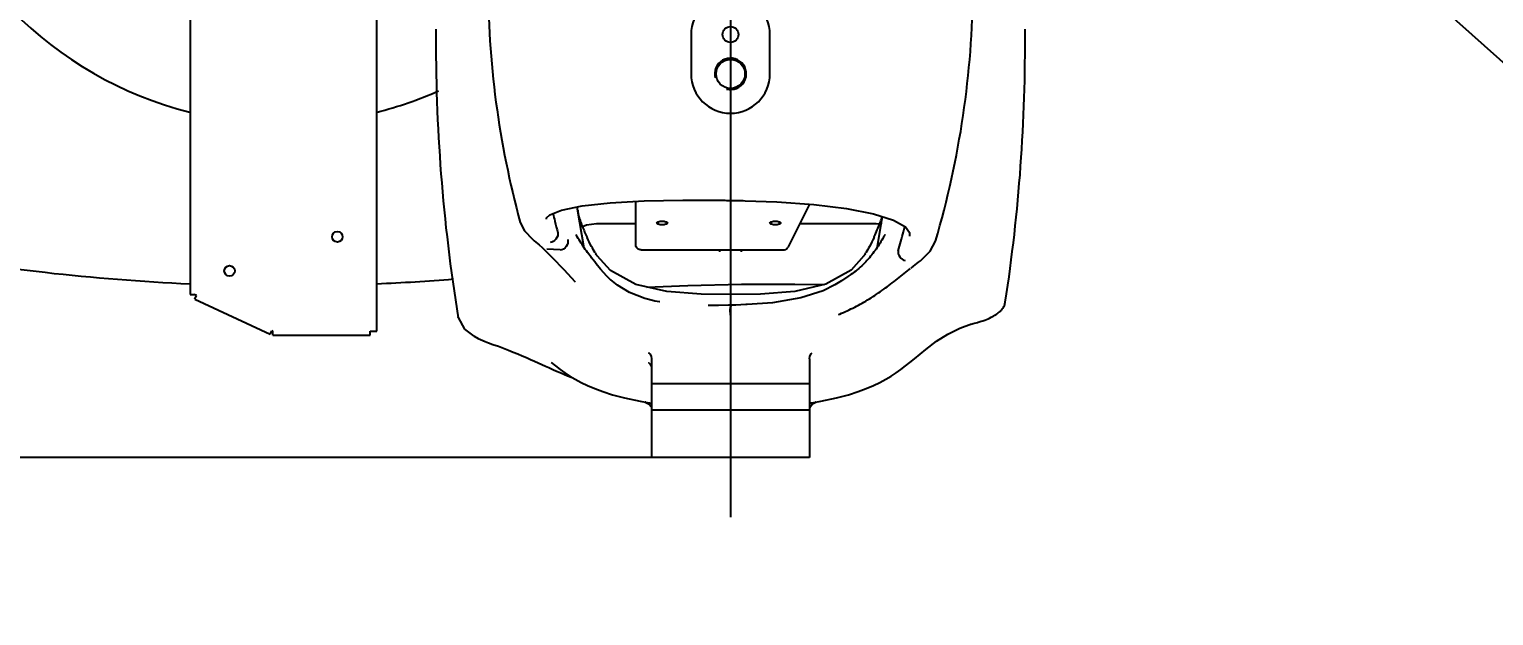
# Model space of a CAD drawing. Header units: millimetres. Extents: x 5828 to 7155, y 123 to 421.
# Drawn here: x 6409.25 to 6437.1, y 157.62 to 168.79 of the extents above; entities that cross this region are included whole.
import ezdxf
from ezdxf import colors
from ezdxf.entities.mleader import LeaderData, LeaderLine
from ezdxf.math import Vec2, Vec3

# ---------------------------------------------------------------- set-up
doc = ezdxf.new("R2010")
doc.units = ezdxf.units.MM
doc.linetypes.add('CENTER', pattern=[0.6, 0.375, -0.075, 0.075, -0.075])
for name, color, linetype in [('中心线', 7, 'Continuous'), ('外形图', 7, 'Continuous'), ('多重引线', 7, 'Continuous'), ('尺寸标注', 7, 'Continuous')]:
    doc.layers.add(name, color=color, linetype=linetype)
doc.styles.add('微软雅黑', font='msyh.ttc', dxfattribs={"height": 2})
doc.dimstyles.new('尺寸标注_1_20比例', dxfattribs={"dimtxt": 1.5, "dimasz": 1.25, "dimexe": 0.5, "dimexo": 0.4, "dimgap": 0.5, "dimtad": 1, "dimdec": 1, "dimlfac": 20, "dimdsep": 46, "dimtxsty": '微软雅黑', "dimcen": 0.09, "dimadec": 0, "dimazin": 0, "dimtp": 0.01, "dimtm": 0.01, "dimtfac": 1, "dimtdec": 1, "dimtofl": 0, "dimtmove": 0, "dimatfit": 3, "dimfxl": 1, "dimtolj": 1, "dimarcsym": 0})

# ---------------------------------------------------------------- blocks, each defined once
blk = doc.blocks.new('*D1033')
at = {"layer": 'Defpoints', "color": 0}
for p in [(6393.12, 185.913), (6422.017, 185.913), (6424.087, 160.638)]:
    blk.add_point(p, dxfattribs=at)
at = {"layer": '尺寸标注', "color": 0, "linetype": 'Continuous', "lineweight": -2}
for p, q in [((6421.617, 185.913), (6392.62, 185.913)), ((6393.12, 161.888), (6393.12, 184.663)), ((6423.687, 160.638), (6392.62, 160.638))]:
    blk.add_line(p, q, dxfattribs=at)
at = {"layer": '尺寸标注', "color": 0}
for points in [[(6393.328, 184.663), (6392.912, 184.663), (6393.12, 185.913)], [(6392.912, 161.888), (6393.328, 161.888), (6393.12, 160.638)]]:
    blk.add_solid(points, dxfattribs=at)
at = {"layer": '尺寸标注', "color": 0, "insert": (6390.008, 173.205), "char_height": 2, "attachment_point": 2, "rotation": 90, "style": '微软雅黑'}
blk.add_mtext('\\A1;\\A1;{\\H1.05x;(505.5)}', dxfattribs=at)

msp = doc.modelspace()

# ---------------------------------------------------------------- linework, layer by layer
at = {"layer": '中心线', "linetype": 'CENTER', "ltscale": 30}
msp.add_line((6422.587, 188.7509), (6422.587, 157.6239), dxfattribs=at)
at = {"layer": '外形图', "color": 0, "linetype": 'Continuous'}
for p, q in [((6412.3119, 169.738), (6412.3119, 163.7379)), ((6415.8619, 163.0384), (6415.8619, 169.738)), ((6421.837, 168.688), (6421.837, 167.9379)), ((6423.337, 167.9379), (6423.337, 168.688)), ((6419.6803, 165.3636), (6419.6753, 165.4087)), ((6420.787, 164.6808), (6420.787, 165.5125)), ((6422.4793, 165.5316), (6422.5118, 165.5311)), ((6422.5118, 165.5311), (6422.689, 165.5275)), ((6424.0876, 165.4558), (6423.6764, 164.636)), ((6419.8076, 164.6215), (6419.6803, 165.3636)), ((6425.4698, 165.2239), (6425.3666, 164.622)), ((6418.5903, 165.1076), (6418.5905, 165.1066)), ((6419.7701, 165.0333), (6419.8507, 165.0661)), ((6419.8507, 165.0661), (6420.0386, 165.0879)), ((6420.0386, 165.0879), (6420.787, 165.0879)), ((6423.9031, 165.0879), (6425.3558, 165.0879)), ((6425.3558, 165.0879), (6425.4227, 165.0814)), ((6418.8221, 164.7895), (6418.8214, 164.7901)), ((6418.9489, 164.6825), (6419.0039, 164.6321)), ((6419.0039, 164.6321), (6419.1916, 164.4502)), ((6419.2224, 164.5935), (6419.0966, 164.6001)), ((6419.3504, 164.5868), (6419.2224, 164.5935)), ((6420.887, 164.5868), (6420.887, 164.5808)), ((6423.5871, 164.5808), (6420.887, 164.5808)), ((6422.387, 164.5507), (6422.387, 164.5808)), ((6422.787, 164.5808), (6422.787, 164.5507)), ((6423.5871, 164.5868), (6423.5871, 164.5808)), ((6426.4832, 164.7532), (6426.4839, 164.7553)), ((6420.0353, 164.5004), (6420.026, 164.5146)), ((6420.035, 164.3214), (6420.0343, 164.3224)), ((6420.1124, 164.2218), (6420.0351, 164.3213)), ((6420.3027, 164.1945), (6420.0543, 164.4726)), ((6425.1198, 164.4726), (6424.8811, 164.2027)), ((6425.1294, 164.4863), (6425.1199, 164.4724)), ((6425.1388, 164.5004), (6425.1294, 164.4863)), ((6425.148, 164.5146), (6425.1388, 164.5004)), ((6426.0194, 164.2419), (6426.0661, 164.279)), ((6426.0661, 164.279), (6426.1627, 164.3527)), ((6426.1627, 164.3527), (6426.1978, 164.3797)), ((6426.1968, 164.3789), (6426.1978, 164.3797)), ((6420.7889, 163.928), (6420.3027, 164.1945)), ((6420.4385, 163.9172), (6420.3143, 164.015)), ((6420.3145, 164.0149), (6420.3143, 164.015)), ((6424.8811, 164.2027), (6424.3976, 163.9325)), ((6424.8186, 164.0808), (6424.8177, 164.0802)), ((6425.6954, 163.9869), (6425.7275, 164.0122)), ((6425.7915, 164.0633), (6425.8557, 164.1146)), ((6425.8557, 164.1146), (6425.8879, 164.1403)), ((6425.9862, 164.2167), (6426.0077, 164.2328)), ((6412.3119, 163.7379), (6412.3869, 163.7379)), ((6412.4322, 163.7167), (6412.3869, 163.7379)), ((6419.6294, 163.9872), (6419.6333, 163.9828)), ((6420.9971, 163.8809), (6421.7781, 163.9128)), ((6421.7781, 163.9128), (6422.7967, 163.9333)), ((6424.5688, 163.9219), (6424.3463, 163.811)), ((6424.5683, 163.9216), (6424.5688, 163.9219)), ((6412.4005, 163.6488), (6412.4322, 163.7167)), ((6412.4005, 163.6488), (6413.8325, 162.981)), ((6421.1285, 163.6187), (6421.1284, 163.6187)), ((6421.2407, 163.5976), (6421.2394, 163.5978)), ((6422.5496, 163.5337), (6422.3589, 163.5291)), ((6422.5829, 163.5346), (6422.5496, 163.5337)), ((6422.6133, 163.5354), (6422.5831, 163.5346)), ((6422.685, 163.5381), (6422.6132, 163.5354)), ((6427.8096, 163.5824), (6427.8098, 163.5832)), ((6427.8098, 163.5832), (6427.81, 163.5844)), ((6427.81, 163.5844), (6427.811, 163.5906)), ((6427.8111, 163.5911), (6427.811, 163.5906)), ((6417.4092, 163.299), (6417.5291, 163.0809)), ((6417.4094, 163.2979), (6417.4092, 163.299)), ((6422.5871, 163.3239), (6422.5871, 163.1101)), ((6424.6418, 163.3574), (6424.6641, 163.3666)), ((6427.2827, 163.2087), (6427.2944, 163.212)), ((6413.8325, 162.981), (6413.8642, 163.049)), ((6413.8869, 163.0384), (6413.8642, 163.049)), ((6413.8869, 162.9634), (6413.8869, 163.0384)), ((6413.8869, 162.9634), (6415.7369, 162.9634)), ((6415.7369, 162.9634), (6415.7369, 163.0384)), ((6415.7369, 163.0384), (6415.8619, 163.0384)), ((6417.5291, 163.0809), (6417.7095, 162.9435)), ((6417.7112, 162.9425), (6417.7095, 162.9435)), ((6417.9214, 162.8426), (6417.985, 162.8186)), ((6417.985, 162.8186), (6417.9842, 162.8189)), ((6419.1346, 162.3468), (6419.2097, 162.3129)), ((6419.1794, 162.4455), (6419.1795, 162.4454)), ((6421.0516, 162.4221), (6421.0783, 162.3774)), ((6421.087, 162.5152), (6421.087, 160.6378)), ((6424.0871, 162.5152), (6424.0871, 160.6378)), ((6425.9136, 162.3802), (6425.9946, 162.4454)), ((6425.9946, 162.4454), (6426.0064, 162.4553)), ((6425.9971, 162.4471), (6426.0828, 162.5173)), ((6420.1606, 161.8894), (6420.3433, 161.8314)), ((6420.3433, 161.8314), (6420.574, 161.7704)), ((6420.574, 161.7704), (6420.87, 161.7072)), ((6424.0871, 162.0378), (6421.087, 162.0378)), ((6420.87, 161.7072), (6421.0044, 161.6831)), ((6420.9702, 161.6892), (6420.9628, 161.6904)), ((6420.9628, 161.6904), (6421.0044, 161.6831)), ((6420.9753, 161.6884), (6420.9702, 161.6892)), ((6424.0871, 161.5378), (6421.087, 161.5378)), ((6424.1437, 161.66), (6424.2113, 161.6904)), ((6424.1697, 161.6831), (6424.3042, 161.7072)), ((6424.1697, 161.6831), (6424.2113, 161.6904)), ((6424.2113, 161.6904), (6424.2058, 161.6895))]:
    msp.add_line(p, q, dxfattribs=at)
at = {"layer": '外形图'}
msp.add_line((6424.0871, 160.6378), (6421.087, 160.6378), dxfattribs=at)
at = {"layer": '外形图', "color": 0, "linetype": 'Continuous'}
for points in [[(6419.0911, 165.1715), (6419.0886, 165.1972), (6419.1485, 165.2542), (6419.3734, 165.3464), (6419.7633, 165.4268), (6420.2972, 165.4853), (6420.9481, 165.5215), (6421.682, 165.5373), (6422.2949, 165.5362)], [(6422.2949, 165.5362), (6422.3441, 165.5353), (6422.3974, 165.5339), (6422.4497, 165.5323), (6422.4793, 165.5316)], [(6422.689, 165.5275), (6422.7169, 165.527), (6422.7721, 165.5263), (6422.8288, 165.5255), (6422.8634, 165.5246)], [(6422.8634, 165.5246), (6423.4663, 165.5), (6424.1694, 165.45), (6424.7907, 165.3762), (6425.3029, 165.2773), (6425.6828, 165.1558), (6425.9119, 165.0246), (6425.9921, 164.9187), (6425.9895, 164.8466)], [(6418.5906, 165.1066), (6418.6704, 164.9481), (6418.8221, 164.7895)], [(6419.7637, 164.6875), (6419.7446, 164.7175), (6419.7261, 164.7475), (6419.708, 164.7775), (6419.6905, 164.8074), (6419.6734, 164.8373), (6419.6567, 164.8671), (6419.6505, 164.8783)], [(6425.5238, 164.8785), (6425.5128, 164.8587), (6425.4969, 164.8305), (6425.4806, 164.8023), (6425.464, 164.7741), (6425.4469, 164.7459)], [(6418.8214, 164.7901), (6418.8567, 164.7607), (6418.9489, 164.6825)], [(6419.8243, 164.5975), (6419.8035, 164.6274), (6419.7833, 164.6574), (6419.7637, 164.6875)], [(6419.9465, 164.4388), (6419.9378, 164.4492), (6419.9137, 164.4785), (6419.8904, 164.5081), (6419.8677, 164.5378), (6419.8457, 164.5676), (6419.8243, 164.5975)], [(6425.3548, 164.605), (6425.335, 164.577), (6425.3147, 164.5491), (6425.2939, 164.5214), (6425.2726, 164.4939), (6425.2507, 164.4666), (6425.2283, 164.4396), (6425.2054, 164.4128), (6425.1819, 164.3864), (6425.1577, 164.3603), (6425.1329, 164.3344), (6425.1072, 164.3089), (6425.0808, 164.2837), (6425.0536, 164.2588), (6425.0255, 164.2342), (6424.9966, 164.2099), (6424.9669, 164.186), (6424.9363, 164.1625), (6424.905, 164.1394), (6424.8727, 164.1167), (6424.8396, 164.0944), (6424.8186, 164.0808)], [(6425.4114, 164.6894), (6425.393, 164.6612), (6425.3742, 164.6331), (6425.3548, 164.605)], [(6425.4469, 164.7459), (6425.4294, 164.7176), (6425.4114, 164.6894)], [(6426.1968, 164.3789), (6426.383, 164.5633), (6426.4833, 164.7533)], [(6419.1916, 164.4502), (6419.4219, 164.2105), (6419.6294, 163.9872)], [(6420.0343, 164.3224), (6420.0061, 164.3618), (6419.9466, 164.4388)], [(6420.0542, 164.4724), (6420.0446, 164.4863), (6420.0353, 164.5004)], [(6420.3145, 164.0149), (6420.2382, 164.0852), (6420.1124, 164.2218)], [(6424.8177, 164.0802), (6424.6971, 164.0017), (6424.5682, 163.9215)], [(6425.7275, 164.0122), (6425.7595, 164.0377), (6425.7915, 164.0633)], [(6425.8879, 164.1403), (6425.9204, 164.1659), (6425.9531, 164.1914), (6425.9862, 164.2167)], [(6421.1284, 163.6187), (6420.9556, 163.6651), (6420.667, 163.7798), (6420.4385, 163.9172)], [(6422.5871, 163.7396), (6422.0306, 163.746), (6421.3754, 163.7954), (6420.7889, 163.928)], [(6424.3976, 163.9325), (6423.8119, 163.7972), (6423.157, 163.7464), (6422.5871, 163.7396)], [(6422.7967, 163.9333), (6423.812, 163.9357), (6424.3722, 163.9266)], [(6424.3463, 163.811), (6423.9257, 163.6744), (6423.386, 163.5832), (6422.9041, 163.5472)], [(6424.6641, 163.3666), (6424.6996, 163.3816), (6424.7351, 163.3971), (6424.7706, 163.413), (6424.8061, 163.4293), (6424.8416, 163.4461), (6424.877, 163.4632), (6424.9123, 163.4807), (6424.9475, 163.4986), (6424.9826, 163.5169), (6425.0177, 163.5355), (6425.0527, 163.5546), (6425.0877, 163.5741), (6425.1226, 163.594), (6425.1575, 163.6144), (6425.1923, 163.6351), (6425.2271, 163.6564), (6425.2617, 163.678), (6425.2962, 163.7001), (6425.3306, 163.7225), (6425.3648, 163.7452), (6425.3989, 163.7683), (6425.4327, 163.7916), (6425.4662, 163.8152), (6425.4996, 163.839), (6425.5326, 163.8631), (6425.5655, 163.8874), (6425.5982, 163.9119), (6425.6307, 163.9367), (6425.6631, 163.9617), (6425.6954, 163.9869)], [(6421.2394, 163.5978), (6421.1463, 163.6147), (6421.1285, 163.6187)], [(6422.3589, 163.5291), (6422.2943, 163.5283), (6422.1596, 163.5292)], [(6422.9038, 163.5472), (6422.8813, 163.5462), (6422.685, 163.5381)], [(6427.6152, 163.3454), (6427.637, 163.3593), (6427.6574, 163.3733), (6427.6765, 163.3876), (6427.6943, 163.4021), (6427.7109, 163.4169), (6427.7264, 163.432), (6427.7406, 163.4474), (6427.7537, 163.4633), (6427.7656, 163.4796), (6427.7763, 163.4963), (6427.7858, 163.5133), (6427.7938, 163.5306), (6427.8005, 163.5481), (6427.8056, 163.5649), (6427.8096, 163.5824)], [(6426.0828, 162.5173), (6426.2974, 162.6936), (6426.5042, 162.8479), (6426.7184, 162.9817), (6426.9488, 163.0954), (6427.1707, 163.1777)], [(6427.1685, 163.177), (6427.1994, 163.1861), (6427.2827, 163.2087)], [(6427.2944, 163.212), (6427.3121, 163.2171), (6427.3501, 163.2287), (6427.3862, 163.2407), (6427.4206, 163.253), (6427.4532, 163.2656), (6427.4842, 163.2785)], [(6427.4842, 163.2785), (6427.5135, 163.2915), (6427.5413, 163.3048), (6427.5674, 163.3182), (6427.5921, 163.3317), (6427.6152, 163.3454)], [(6417.7112, 162.9426), (6417.7887, 162.9013), (6417.9214, 162.8426)], [(6417.9842, 162.8189), (6418.0664, 162.7903), (6418.1728, 162.7534), (6418.2715, 162.7169), (6418.3651, 162.6802), (6418.4553, 162.6435), (6418.5427, 162.607), (6418.6272, 162.5713), (6418.7076, 162.5369), (6418.784, 162.5038), (6418.8574, 162.4716), (6418.929, 162.4398), (6418.9998, 162.408)], [(6421.0388, 162.6212), (6421.0346, 162.6234), (6421.0503, 162.61), (6421.0772, 162.5674), (6421.087, 162.5152)], [(6424.087, 162.5152), (6424.0959, 162.5648), (6424.1224, 162.6085), (6424.1367, 162.6215)], [(6418.9998, 162.408), (6419.07, 162.3762), (6419.1346, 162.3468)], [(6419.1795, 162.4454), (6419.2606, 162.3801), (6419.3487, 162.3133), (6419.4396, 162.249), (6419.5349, 162.1866), (6419.6364, 162.1256), (6419.7461, 162.0658), (6419.8679, 162.0063), (6420.0051, 161.9473), (6420.1606, 161.8894)], [(6421.0327, 162.439), (6421.0322, 162.4392), (6421.0516, 162.4221)], [(6425.7346, 162.2491), (6425.8255, 162.3134), (6425.9136, 162.3802)], [(6419.2097, 162.3129), (6419.2794, 162.2817), (6419.3491, 162.2512)], [(6419.3491, 162.2512), (6419.4187, 162.2216), (6419.4879, 162.1931), (6419.5566, 162.1661), (6419.5902, 162.1534)], [(6424.3042, 161.7072), (6424.6002, 161.7704), (6424.8308, 161.8314), (6425.0136, 161.8894), (6425.1691, 161.9474), (6425.3062, 162.0064), (6425.428, 162.0658), (6425.5377, 162.1256)], [(6425.5377, 162.1256), (6425.6393, 162.1866), (6425.7346, 162.2491)], [(6420.9628, 161.6903), (6421.0306, 161.6598), (6421.0759, 161.5993)], [(6424.0871, 161.5426), (6424.0983, 161.5995), (6424.1437, 161.66)]]:
    msp.add_lwpolyline(points, dxfattribs=at)
for centre, radius in [((6422.587, 168.688), 0.15), ((6422.587, 167.9379), 0.275), ((6415.1119, 164.8379), 0.1), ((6413.0625, 164.1879), 0.1)]:
    msp.add_circle(centre, radius, dxfattribs=at)
for centre, radius, start, end in [((6414.0869, 174.2381), 7.2501, 131.33389, 255.79725), ((6435.4756, 169.7063), 17.5003, 179.89636, 195.23505), ((6409.6985, 169.7063), 17.5003, 343.56674, 359.61067), ((6422.587, 168.688), 0.75, 0, 180), ((6449.4868, 168.5252), 32.5006, 179.53679, 189.25566), ((6395.6873, 168.5252), 32.5006, 351.26779, 0.46321), ((6422.587, 167.9379), 0.3, 255, 195), ((6422.587, 167.9379), 0.75, 180, 0), ((6414.0869, 174.2381), 7.2501, 284.20275, 294.01873), ((6428.8844, 167.5926), 9.9464, 193.44685, 194.31138), ((6436.808, 169.5941), 18.119, 194.24698, 194.97138), ((6443.2267, 168.612), 23.7707, 187.90672, 188.53306), ((6420.6773, 165.4687), 1.0031, 193.78731, 196.70503), ((6420.6596, 165.4634), 0.9847, 196.70354, 200.3962), ((6424.1842, 166.7791), 4.7468, 200.45513, 200.81181), ((6421.0769, 166.7458), 4.6536, 337.94299, 339.55416), ((6424.5071, 165.4658), 0.9925, 339.61787, 345.89814), ((6401.969, 168.6088), 23.7488, 351.46681, 351.80182), ((6423.8051, 166.6303), 4.3396, 200.75384, 203.88782), ((6423.2129, 166.3718), 3.6935, 203.94106, 204.75022), ((6421.9438, 166.3797), 3.7126, 335.25484, 336.07698), ((6421.5458, 166.5547), 4.1474, 336.09594, 337.95704), ((6409.4786, 169.3005), 16.9684, 344.43467, 345.08892), ((6409.0173, 169.4241), 17.446, 345.08667, 345.415), ((6414.0869, 203.9043), 40.0007, 259.53729, 267.45616), ((6407.8189, 169.7676), 18.6925, 343.86232, 344.4204), ((6421.5932, 165.5223), 1.8632, 212.05433, 212.73995), ((6423.5807, 165.5224), 1.8634, 327.26014, 327.94937), ((6414.0869, 203.9043), 40.0007, 272.54384, 274.63446), ((6422.2246, 168.8998), 7.3191, 260.40275, 261.04835), ((6422.8882, 169.286), 7.7102, 278.98161, 279.16575), ((6423.0111, 168.5306), 6.9448, 279.15761, 279.60332)]:
    msp.add_arc(centre, radius, start, end, dxfattribs=at)
for points, knots in [([(6421.187, 165.0999), (6421.187, 165.1049), (6421.1964, 165.1167), (6421.2307, 165.1303), (6421.287, 165.1368), (6421.3434, 165.1303), (6421.3776, 165.1167), (6421.387, 165.1049), (6421.387, 165.0999)], [0, 0, 0, 0, 0.0682716, 0.1780489, 0.4999883, 0.8219373, 0.9317252, 1, 1, 1, 1]), ([(6423.337, 165.0999), (6423.337, 165.1049), (6423.3464, 165.1167), (6423.3807, 165.1303), (6423.437, 165.1368), (6423.4934, 165.1303), (6423.5277, 165.1167), (6423.5371, 165.1049), (6423.5371, 165.0999)], [0, 0, 0, 0, 0.0682716, 0.1780489, 0.4999883, 0.8219373, 0.9317252, 1, 1, 1, 1]), ([(6421.387, 165.0999), (6421.387, 165.0948), (6421.3776, 165.083), (6421.3434, 165.0694), (6421.287, 165.0629), (6421.2307, 165.0694), (6421.1964, 165.083), (6421.187, 165.0948), (6421.187, 165.0999)], [0, 0, 0, 0, 0.0682704, 0.1780436, 0.4999777, 0.8219424, 0.9317308, 1, 1, 1, 1]), ([(6423.5371, 165.0999), (6423.5371, 165.0948), (6423.5277, 165.083), (6423.4934, 165.0694), (6423.4371, 165.0629), (6423.3807, 165.0694), (6423.3464, 165.083), (6423.337, 165.0948), (6423.337, 165.0999)], [0, 0, 0, 0, 0.0682716, 0.1780489, 0.4999883, 0.8219373, 0.9317252, 1, 1, 1, 1]), ([(6419.4914, 164.783), (6419.5028, 164.7396), (6419.481, 164.6399), (6419.3931, 164.5875), (6419.3489, 164.5855)], [0, 0, 0, 0, 0.5037452, 1, 1, 1, 1]), ([(6420.887, 164.5868), (6420.8617, 164.5868), (6420.8099, 164.6054), (6420.787, 164.6566), (6420.787, 164.6808)], [0, 0, 0, 0, 0.5109869, 1, 1, 1, 1]), ([(6423.5871, 164.5868), (6423.6051, 164.5858), (6423.642, 164.5932), (6423.6686, 164.6204), (6423.6764, 164.636)], [0, 0, 0, 0, 0.5096101, 1, 1, 1, 1]), ([(6422.5899, 163.324), (6422.5898, 163.3433), (6422.5775, 163.4085), (6422.5777, 163.4811), (6422.5996, 163.5233)], [0, 0, 0, 0, 0.2883856, 1, 1, 1, 1]), ([(6422.5996, 163.5233), (6422.6013, 163.5265), (6422.6047, 163.532), (6422.6106, 163.5353), (6422.6132, 163.5354)], [0, 0, 0, 0, 0.5879773, 1, 1, 1, 1])]:
    msp.add_open_spline(points, degree=3, knots=knots, dxfattribs=at)
for points in [[(6419.3041, 164.9133), (6419.3244, 164.8371), (6419.2357, 164.7314), (6419.1569, 164.7281)], [(6419.9432, 164.6556), (6419.9132, 164.7113), (6419.8852, 164.768), (6419.8587, 164.8254)], [(6420.0141, 164.5334), (6419.9891, 164.5733), (6419.9656, 164.6142), (6419.9432, 164.6556)], [(6425.2298, 164.6537), (6425.2078, 164.613), (6425.1846, 164.5728), (6425.16, 164.5335)], [(6425.3154, 164.8257), (6425.2886, 164.7675), (6425.2603, 164.71), (6425.2298, 164.6537)], [(6425.7757, 164.5748), (6425.7544, 164.5013), (6425.8307, 164.3977), (6425.9063, 164.3861)]]:
    msp.add_open_spline(points, degree=3, dxfattribs=at)

# ---------------------------------------------------------------- dimensions: what is measured, and where the dimension line sits
at = {"layer": '尺寸标注', "color": 0, "linetype": 'Continuous'}
dim = msp.add_linear_dim(base=(6393.12, 185.9133), p1=(6424.0871, 160.6378), p2=(6422.0169, 185.9133), angle=90, text='\\A1;{\\H1.05x;(505.5)}', dimstyle='尺寸标注_1_20比例', override={"dimtxsty": '微软雅黑'}, dxfattribs=at)
dim.commit()
dim.dimension.update_dxf_attribs({"geometry": '*D1033', "text_midpoint": (6393.12, 173.2051), "dimtype": 160})

# ---------------------------------------------------------------- leaders
at = {"layer": '多重引线'}
ml = msp.add_multileader_mtext('Standard', dxfattribs=at)
ml.set_content('4×M{\\A1;6 depth9}', style='微软雅黑')
ml.set_leader_properties()
ml.build(insert=Vec2(0, 0))
ml.multileader.update_dxf_attribs({"text_left_attachment_type": 5, "text_right_attachment_type": 0, "dogleg_length": 0.9766, "arrow_head_size": 1.7})
ctx = ml.context
ctx.base_point, ctx.char_height, ctx.arrow_head_size, ctx.landing_gap_size, ctx.plane_origin = Vec3(6439.6429, 166.2105), 2.1, 1.7, 0.3906, Vec3(6462.5289, 150.6445)
ctx.left_attachment, ctx.right_attachment = 5, 0
notes = []
notes.append((ctx, [(0, (1, 1, 0), (6439.4475, 166.2105), (1, 0), 0.1953, [(0, [(6432.0484, 172.8431)], 0, [])])]))
ctx.mtext.insert, ctx.mtext.flow_direction = Vec3(6440.0335, 169.1199), 5
for ctx, leaders in notes:
    for number, flags, end, landing, length, lines in leaders:
        leader = LeaderData()
        leader.index, (leader.has_last_leader_line, leader.has_dogleg_vector, leader.attachment_direction) = number, flags
        leader.last_leader_point, leader.dogleg_vector, leader.dogleg_length = Vec3(end), Vec3(landing), length
        for number, points, colour, breaks in lines:
            line = LeaderLine()
            line.index, line.vertices, line.color, line.breaks = number, Vec3.list(points), colors.encode_raw_color(colour), breaks
            leader.lines.append(line)
        ctx.leaders.append(leader)

doc.saveas('drawing.dxf')
